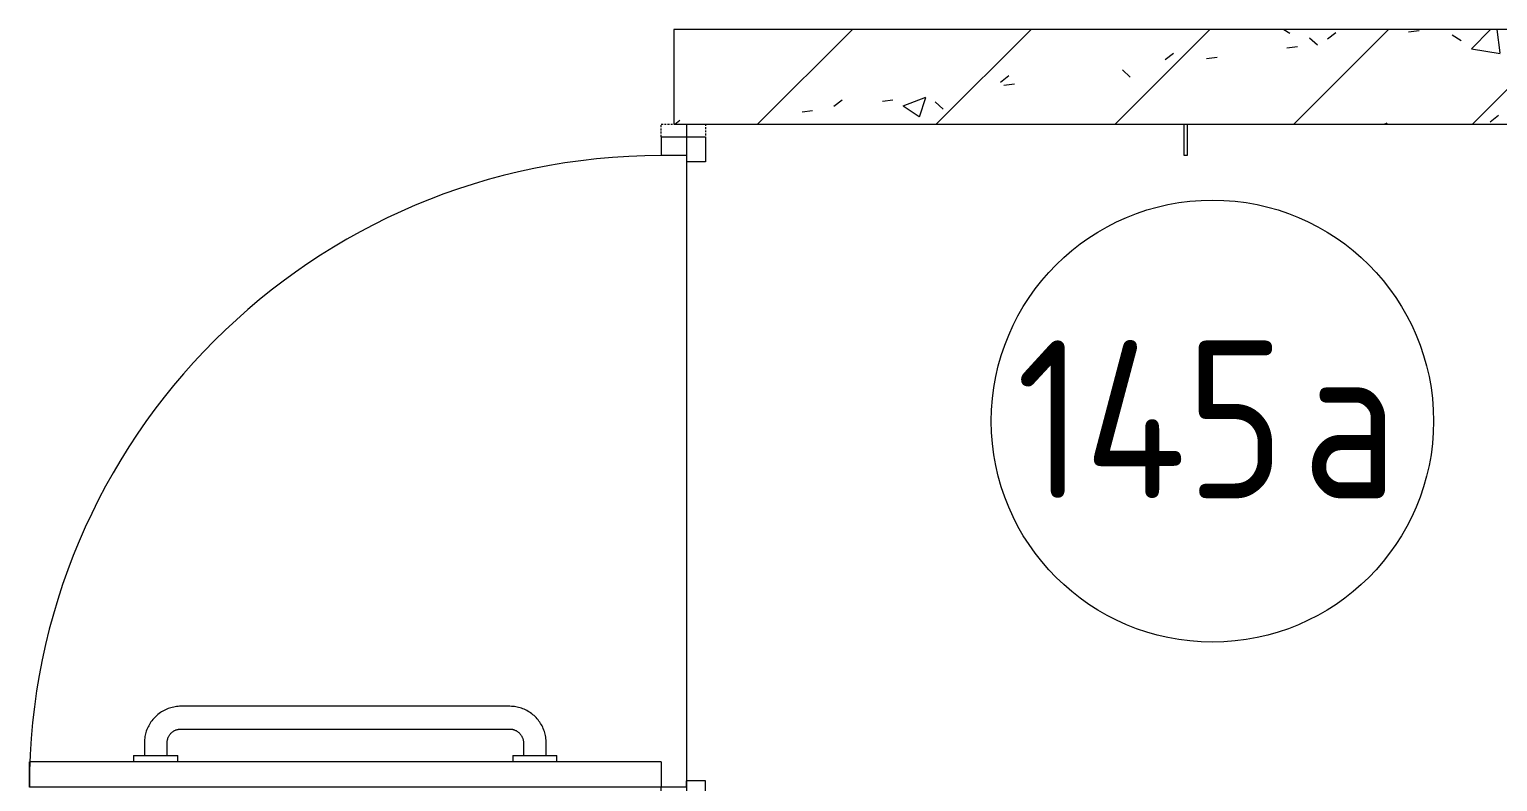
# Model space of a CAD drawing. Header units: millimetres. Extents: x -515342 to 330399, y -224905 to 507333.
# Drawn here: x -302268 to -299944, y -24945 to -23754 of the extents above; entities that cross this region are included whole.
import ezdxf

# ---------------------------------------------------------------- set-up
doc = ezdxf.new("R2010")
doc.units = ezdxf.units.MM
doc.linetypes.add('ASVP_Невидимые', pattern=[5, 3, -2])
for name, color, linetype, lineweight in [('Двери', 7, 'Continuous', 0), ('Марки помещений', 7, 'Continuous', 0), ('Перекрытие', 7, 'Continuous', 0), ('Сантехника', 7, 'Continuous', 0), ('Стены внутренние', 7, 'Continuous', 0), ('Стены перегородки', 7, 'Continuous', 0)]:
    doc.layers.add(name, color=color, linetype=linetype, lineweight=lineweight)
doc.styles.add('GOST Common_1', font='', dxfattribs={"width": 0.9, "height": 250})
doc.styles.get('GOST Common_1').set_extended_font_data('GOST Common')

# ---------------------------------------------------------------- blocks, each defined once
blk = doc.blocks.new('Дверь_Деревянная_1 полотно - АР_Дверь_Санузел_1000х2000h_полотно__Г_Пр-8738115-О_АР_П_1_0_000_План 1 этажа')
at = {"layer": 'Двери', "lineweight": 18}
for p, q in [((-500, 95), (-500, 1095)), ((-500, 1095), (-460, 1095)), ((-460, 930), (-460, 1095)), ((-460, 330), (-460, 860)), ((-460, 95), (-460, 260)), ((-530, 95), (-500, 95)), ((-530, 95), (-530, 25)), ((-500, 55), (-500, 95)), ((-460, 95), (-500, 95)), ((530, 95), (500, 95)), ((500, 55), (500, 95)), ((530, 95), (530, 25)), ((-500, 55), (-490, 55)), ((-490, 25), (-490, 55)), ((500, 55), (490, 55)), ((490, 25), (490, 55)), ((-530, 25), (-490, 25)), ((530, 25), (490, 25))]:
    blk.add_line(p, q, dxfattribs=at)
at = {"layer": 'Двери', "linetype": 'ASVP_Невидимые', "lineweight": 18}
for p, q in [((-550, 95), (-550, 75)), ((-530, 95), (-550, 95)), ((530, 95), (550, 95)), ((550, 95), (550, 75)), ((-550, 25), (-530, 25)), ((550, 25), (530, 25))]:
    blk.add_line(p, q, dxfattribs=at)
at = {"layer": 'Двери', "lineweight": 18}
blk.add_arc((-500, 95), 1000, 0, 90, dxfattribs=at)
blk = doc.blocks.new('МГН_Санузел_Поручень горизонтальный - АР_Сантехнические приборы_МГН_Поручень горизонтальный_на дверь-10674815-О_АР_П_1_0_000_План 1 этажа')
at = {"layer": 'Сантехника'}
for p, q in [((-595.8, 88), (-1115.8, 88)), ((-1115.8, 52), (-595.8, 52)), ((-1173.8, 30), (-1173.8, 10)), ((-1137.8, 10), (-1137.8, 30)), ((-573.8, 30), (-573.8, 10)), ((-537.8, 10), (-537.8, 30)), ((-1190.8, 10), (-1190.8, 0)), ((-1190.8, 10), (-1155.8, 10)), ((-1155.8, 0), (-1190.8, 0)), ((-1155.8, 10), (-1120.8, 10)), ((-1120.8, 0), (-1155.8, 0)), ((-1120.8, 0), (-1120.8, 10)), ((-590.8, 10), (-590.8, 0)), ((-590.8, 10), (-555.8, 10)), ((-555.8, 10), (-520.8, 10)), ((-520.8, 0), (-520.8, 10)), ((-555.8, 0), (-590.8, 0)), ((-520.8, 0), (-555.8, 0))]:
    blk.add_line(p, q, dxfattribs=at)
at = {"layer": 'Сантехника', "flags": 128}
for points in [[(-1115.8, 88), (-1118.1, 88), (-1120.4, 87.8), (-1122.7, 87.6), (-1125, 87.3), (-1127.3, 86.8), (-1129.6, 86.3), (-1131.8, 85.7), (-1134, 85.1), (-1136.2, 84.3), (-1138.4, 83.4), (-1140.5, 82.5), (-1142.6, 81.4), (-1144.6, 80.3), (-1146.6, 79.1), (-1148.5, 77.9), (-1150.4, 76.5), (-1152.3, 75.1), (-1154, 73.6), (-1155.8, 72), (-1157.4, 70.4), (-1159, 68.7), (-1160.5, 67), (-1161.9, 65.1), (-1163.3, 63.3), (-1164.6, 61.3), (-1165.8, 59.4), (-1166.9, 57.3), (-1168, 55.3), (-1169, 53.2), (-1169.9, 51), (-1170.7, 48.8), (-1171.4, 46.6), (-1172, 44.4), (-1172.5, 42.1), (-1173, 39.9), (-1173.3, 37.6), (-1173.6, 35.3), (-1173.7, 32.9), (-1173.8, 30.6), (-1173.8, 30)], [(-537.8, 30), (-537.8, 32.3), (-538, 34.6), (-538.2, 36.9), (-538.5, 39.2), (-539, 41.5), (-539.5, 43.8), (-540.1, 46), (-540.7, 48.2), (-541.5, 50.4), (-542.4, 52.6), (-543.3, 54.7), (-544.3, 56.8), (-545.5, 58.8), (-546.7, 60.8), (-547.9, 62.7), (-549.3, 64.6), (-550.7, 66.5), (-552.2, 68.2), (-553.8, 70), (-555.4, 71.6), (-557.1, 73.2), (-558.8, 74.7), (-560.7, 76.1), (-562.5, 77.5), (-564.5, 78.8), (-566.4, 80), (-568.5, 81.2), (-570.5, 82.2), (-572.6, 83.2), (-574.8, 84.1), (-577, 84.9), (-579.2, 85.6), (-581.4, 86.2), (-583.7, 86.7), (-585.9, 87.2), (-588.2, 87.5), (-590.5, 87.8), (-592.9, 87.9), (-595.2, 88), (-595.8, 88)], [(-1137.8, 30), (-1137.8, 30.9), (-1137.7, 31.8), (-1137.6, 32.6), (-1137.5, 33.5), (-1137.4, 34.4), (-1137.2, 35.2), (-1136.9, 36.1), (-1136.7, 36.9), (-1136.4, 37.8), (-1136.1, 38.6), (-1135.7, 39.4), (-1135.3, 40.2), (-1134.9, 40.9), (-1134.4, 41.7), (-1134, 42.4), (-1133.4, 43.1), (-1132.9, 43.8), (-1132.3, 44.5), (-1131.7, 45.2), (-1131.1, 45.8), (-1130.5, 46.4), (-1129.8, 47), (-1129.1, 47.5), (-1128.4, 48), (-1127.7, 48.5), (-1126.9, 49), (-1126.2, 49.4), (-1125.4, 49.8), (-1124.6, 50.2), (-1123.8, 50.5), (-1122.9, 50.8), (-1122.1, 51.1), (-1121.3, 51.3), (-1120.4, 51.5), (-1119.5, 51.7), (-1118.7, 51.8), (-1117.8, 51.9), (-1116.9, 52), (-1116, 52), (-1115.8, 52)], [(-595.8, 52), (-594.9, 52), (-594, 51.9), (-593.2, 51.8), (-592.3, 51.7), (-591.4, 51.6), (-590.6, 51.4), (-589.7, 51.1), (-588.9, 50.9), (-588, 50.6), (-587.2, 50.3), (-586.4, 49.9), (-585.6, 49.5), (-584.9, 49.1), (-584.1, 48.6), (-583.4, 48.2), (-582.7, 47.6), (-582, 47.1), (-581.3, 46.5), (-580.6, 45.9), (-580, 45.3), (-579.4, 44.7), (-578.8, 44), (-578.3, 43.3), (-577.8, 42.6), (-577.3, 41.9), (-576.8, 41.1), (-576.4, 40.4), (-576, 39.6), (-575.6, 38.8), (-575.3, 38), (-575, 37.1), (-574.7, 36.3), (-574.5, 35.5), (-574.3, 34.6), (-574.1, 33.7), (-574, 32.9), (-573.9, 32), (-573.8, 31.1), (-573.8, 30.2), (-573.8, 30)]]:
    blk.add_lwpolyline(points, dxfattribs=at)
blk = doc.blocks.new('2D_МГН_Санузел_Аксессуары - АР_Сантехнические приборы_Универсальный травмобезопасный держатель _крючок_-10688742-О_АР_П_1_0_000_План 1 этажа')
at = {"layer": 'Сантехника'}
for p, q in [((-111.6, 75), (-111.6, 125)), ((-111.6, 125), (-106.6, 125)), ((-106.6, 125), (-106.6, 75))]:
    blk.add_line(p, q, dxfattribs=at)
blk = doc.blocks.new('ASVP_Марка_Помещение_ДваЗначения - Номер Площадь-685795-О_АР_П_1_0_000_План 1 этажа')
at = {"layer": 'Марки помещений'}
blk.add_circle((0, 0), 3.5, dxfattribs=at)

msp = doc.modelspace()

# ---------------------------------------------------------------- hatches: boundary and pattern name
at = {"layer": 'Стены внутренние'}
h = msp.add_hatch(dxfattribs=at)
h.set_pattern_fill('FP_3', color=256, style=0, pattern_type=2)
h.set_pattern_definition([(45, (-374753.14, -35598.53), (-141.42136, 141.42136), [])])
h.paths.add_polyline_path([(-299065.9579, -23903.5295), (-298498.1427, -23903.5295), (-298498.1427, -23753.5295), (-301248.1427, -23753.5295), (-301248.1427, -23903.5295), (-299288.0402, -23903.5295)])
h = msp.add_hatch(dxfattribs=at)
h.set_pattern_fill('FP_4', color=256, style=0, pattern_type=2)
h.set_pattern_definition([(50, (-374753.14, -35598.53), (364.3679, -31.8783), [38.1, -419.1]), (355, (-374753.14, -35598.53), (-70.4859, 382.1133), [30.48, -335.28]), (100.451, (-374722.78, -35601.2), (293.885, 350.2334), [32.38, -356.18]), (46.184, (-374753.14, -35496.93), (542.1585, -84.0858), [57.15, -628.65]), (96.636, (-374707.96, -35503.94), (474.805, 494.8554), [48.57, -534.27]), (351.184, (-374753.14, -35496.93), (474.81, 494.85), [45.72, -502.92]), (21, (-374702.34, -35522.33), (303.2285, -204.5305), [38.1, -419.1]), (326, (-374702.34, -35522.33), (123.6039, 368.376), [30.48, -335.28]), (71.451, (-374677.07, -35539.37), (426.8341, 163.8427), [32.38, -356.18]), (37.5, (-374753.14, -35598.53), (6.17665, 169.11015), [16.764, -314.452, 16.764, -323.596, -336.55]), (37.5, (-374753.14, -35598.53), (6.17665, 169.11015), [-671.576, 16.764, -319.786]), (7.5, (-374753.14, -35598.53), (133.63888, 200.3615), [16.764, -177.292, 16.764, -306.832, -128.27]), (7.5, (-374753.14, -35598.53), (133.63888, 200.3615), [-517.652, 16.764, -111.506]), (327.5, (-374866.43, -35598.53), (271.18182, -11.45836), [16.764, -110.236, 16.764, -379.476, -525.78]), (327.5, (-374866.43, -35598.53), (271.18182, -11.45836), [-523.24, 16.764, -509.016]), (317.5, (-374917.23, -35598.53), (296.2585, 50.85285), [16.764, -148.336, 16.764, -246.38, -373.38]), (317.5, (-374917.23, -35598.53), (296.2585, 50.85285), [-428.244, 16.764, -356.616])])
h.paths.add_polyline_path([(-299065.9579, -23903.5295), (-298498.1427, -23903.5295), (-298498.1427, -23753.5295), (-301248.1427, -23753.5295), (-301248.1427, -23903.5295), (-299288.0402, -23903.5295)])

# ---------------------------------------------------------------- linework, layer by layer
at = {"layer": 'Перекрытие'}
msp.add_line((-301228.1427, -23903.5295), (-301228.1427, -25003.5295), dxfattribs=at)
at = {"layer": 'Стены перегородки'}
for p, q in [((-298498.1427, -23753.5295), (-301248.1427, -23753.5295)), ((-301248.1427, -23753.5295), (-301248.1427, -23903.5295)), ((-301248.1427, -23903.5295), (-298498.1427, -23903.5295))]:
    msp.add_line(p, q, dxfattribs=at)

# ---------------------------------------------------------------- block references
at = {"layer": 'Двери', "rotation": 90.0000000000002}
msp.add_blockref('Дверь_Деревянная_1 полотно - АР_Дверь_Санузел_1000х2000h_полотно__Г_Пр-8738115-О_АР_П_1_0_000_План 1 этажа', (-301173.1427, -24453.5295), dxfattribs=at)
at = {"layer": 'Марки помещений', "xscale": 99.99999999999993, "yscale": 99.99999999999993, "zscale": 99.99999999999993}
msp.add_blockref('ASVP_Марка_Помещение_ДваЗначения - Номер Площадь-685795-О_АР_П_1_0_000_План 1 этажа', (-300395.7142, -24373.8488), dxfattribs=at)
at = {"layer": 'Сантехника', "rotation": 180}
msp.add_blockref('2D_МГН_Санузел_Аксессуары - АР_Сантехнические приборы_Универсальный травмобезопасный держатель _крючок_-10688742-О_АР_П_1_0_000_План 1 этажа', (-300547.2173, -23828.5295), dxfattribs=at)
at = {"layer": 'Сантехника'}
msp.add_blockref('МГН_Санузел_Поручень горизонтальный - АР_Сантехнические приборы_МГН_Поручень горизонтальный_на дверь-10674815-О_АР_П_1_0_000_План 1 этажа', (-300912.347, -24913.5295), dxfattribs=at)

# ---------------------------------------------------------------- texts
at = {"layer": 'Марки помещений', "char_height": 250, "attachment_point": 1, "style": 'GOST Common_1'}
for s, insert, width in [('145', (-300706.2215, -24246.1237), 548.35425), ('\\fGOST Common|b0|i0|c204|p34|;\\W.9;а', (-300253.784, -24246.1237), 216.455625)]:
    msp.add_mtext(s, dxfattribs=dict(at, insert=insert, width=width))

doc.saveas('drawing.dxf')
